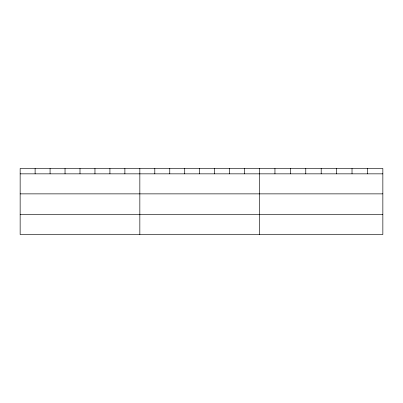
<?xml version="1.0" encoding="UTF-8"?>
<svg xmlns="http://www.w3.org/2000/svg" width="403" height="403" viewBox="0 0 403 403"><rect width="100%" height="100%" fill="white"/><g stroke="black" fill="none" stroke-linecap="round" stroke-linejoin="round"><path stroke-width="0.6" d="M382.85 193.868L382.85 168.469L20.15 168.469L20.15 234.531L382.85 234.531L382.85 193.868L20.15 193.868M20.15 173.844L382.85 173.844M20.15 214.507L382.85 214.507M367.435 168.469L367.435 173.844M352.021 168.469L352.021 173.844M336.606 168.469L336.606 173.844M321.191 168.469L321.191 173.844M305.776 168.469L305.776 173.844M290.361 168.469L290.361 173.844M274.947 168.469L274.947 173.844M259.532 168.469L259.532 234.531M244.571 168.469L244.571 173.844M229.609 168.469L229.609 173.844M214.648 168.469L214.648 173.844M199.686 168.469L199.686 173.844M184.725 168.469L184.725 173.844M169.764 168.469L169.764 173.844M154.802 168.469L154.802 173.844M139.841 168.469L139.841 234.531M124.88 168.469L124.88 173.844M109.918 168.469L109.918 173.844M94.957 168.469L94.957 173.844M79.996 168.469L79.996 173.844M65.034 168.469L65.034 173.844M50.073 168.469L50.073 173.844M35.111 168.469L35.111 173.844"/></g></svg>
